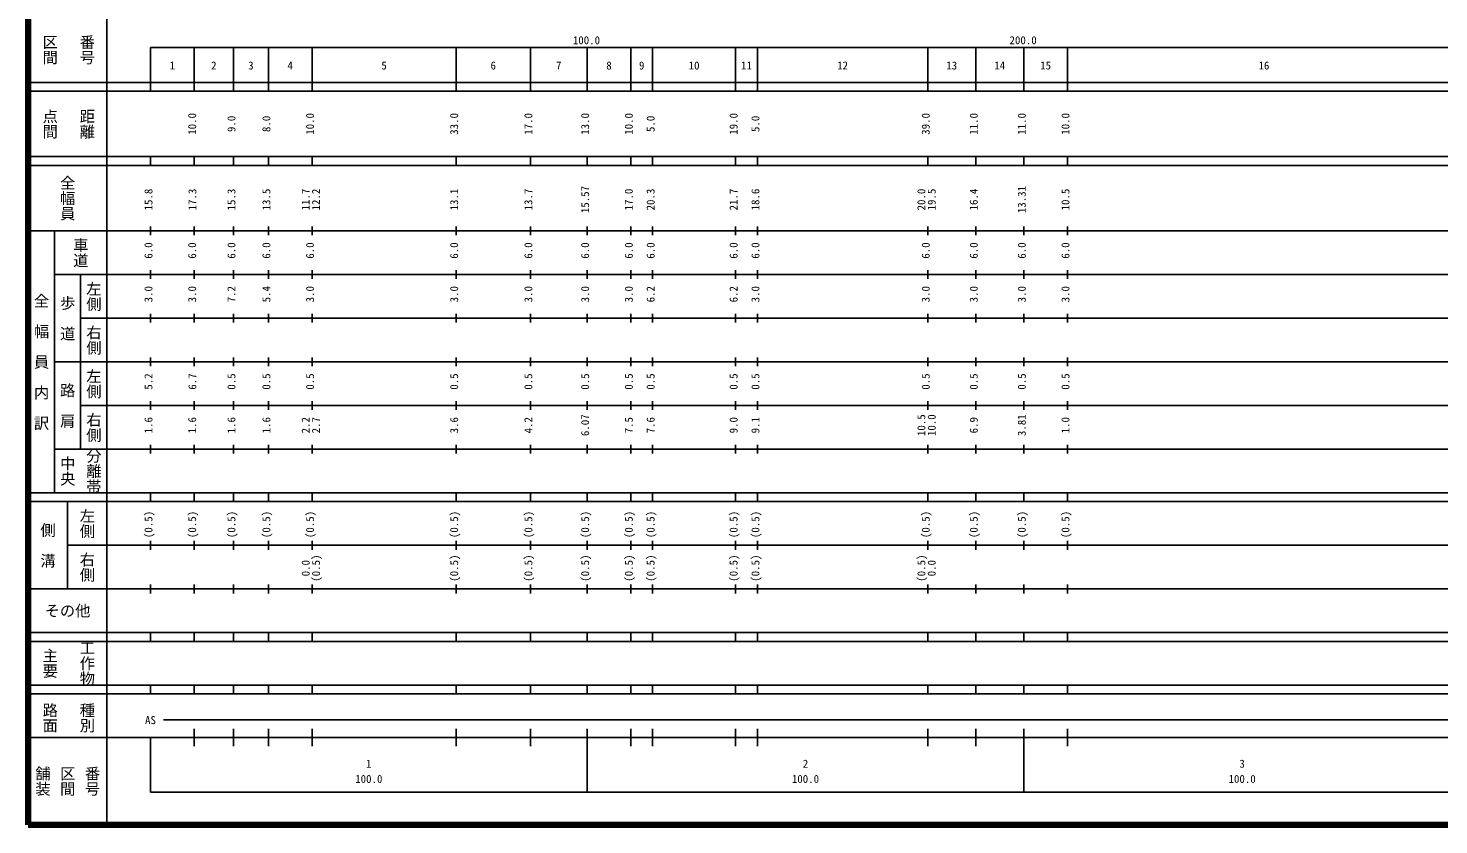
# Model space of a CAD drawing. Units: millimetres on the paper, enlarged 1000 times. Extents: x 40000 to 680000, y 20000 to 380000.
# Drawn here: x 40000 to 363040, y 20000 to 202409 of the extents above; entities that cross this region are included whole.
import ezdxf
from ezdxf.enums import TextEntityAlignment as Align

# ---------------------------------------------------------------- set-up
doc = ezdxf.new("R2010")
doc.units = ezdxf.units.MM
doc.header["$LTSCALE"] = 1000
doc.layers.add('M-TTL', color=2, linetype='Continuous', lineweight=140)
doc.layers.add('M-TTL-BAND', color=7, linetype='Continuous', lineweight=25)
doc.styles.add('@ＭＳ ゴシック', font='')
doc.styles.add('ＭＳ ゴシック', font='')
doc.styles.get('@ＭＳ ゴシック').set_extended_font_data('@MS Gothic')
doc.styles.get('ＭＳ ゴシック').set_extended_font_data('MS Gothic')

msp = doc.modelspace()

# ---------------------------------------------------------------- linework, layer by layer
at = {"layer": 'M-TTL'}
for p, q in [((40000, 380000), (40000, 20000)), ((40000, 20000), (680000, 20000))]:
    msp.add_line(p, q, dxfattribs=at)
at = {"layer": 'M-TTL-BAND'}
for p, q in [((58000, 370000), (58000, 20000)), ((68000, 198000), (579000, 198000)), ((68000, 198000), (68000, 188000)), ((78000, 188000), (78000, 198000)), ((87000, 188000), (87000, 198000)), ((95000, 188000), (95000, 198000)), ((105000, 188000), (105000, 198000)), ((138000, 188000), (138000, 198000)), ((155000, 188000), (155000, 198000)), ((168000, 188000), (168000, 198000)), ((178000, 188000), (178000, 198000)), ((183000, 188000), (183000, 198000)), ((202000, 188000), (202000, 198000)), ((207000, 188000), (207000, 198000)), ((246000, 188000), (246000, 198000)), ((257000, 188000), (257000, 198000)), ((268000, 188000), (268000, 198000)), ((278000, 188000), (278000, 198000)), ((40000, 190000), (579000, 190000)), ((40000, 188000), (579000, 188000)), ((40000, 173000), (579000, 173000)), ((68000, 171000), (68000, 173000)), ((78000, 171000), (78000, 173000)), ((87000, 171000), (87000, 173000)), ((95000, 171000), (95000, 173000)), ((105000, 171000), (105000, 173000)), ((138000, 171000), (138000, 173000)), ((155000, 171000), (155000, 173000)), ((168000, 171000), (168000, 173000)), ((178000, 171000), (178000, 173000)), ((183000, 171000), (183000, 173000)), ((202000, 171000), (202000, 173000)), ((207000, 171000), (207000, 173000)), ((246000, 171000), (246000, 173000)), ((257000, 171000), (257000, 173000)), ((268000, 171000), (268000, 173000)), ((278000, 171000), (278000, 173000)), ((40000, 171000), (579000, 171000)), ((40000, 156000), (579000, 156000)), ((46000, 96000), (46000, 156000)), ((68000, 155000), (68000, 157000)), ((78000, 155000), (78000, 157000)), ((87000, 155000), (87000, 157000)), ((95000, 155000), (95000, 157000)), ((105000, 155000), (105000, 157000)), ((138000, 155000), (138000, 157000)), ((155000, 155000), (155000, 157000)), ((168000, 155000), (168000, 157000)), ((178000, 155000), (178000, 157000)), ((183000, 155000), (183000, 157000)), ((202000, 155000), (202000, 157000)), ((207000, 155000), (207000, 157000)), ((246000, 155000), (246000, 157000)), ((257000, 155000), (257000, 157000)), ((268000, 155000), (268000, 157000)), ((278000, 155000), (278000, 157000)), ((46000, 146000), (579000, 146000)), ((52000, 146000), (52000, 106000)), ((68000, 145000), (68000, 147000)), ((78000, 145000), (78000, 147000)), ((87000, 145000), (87000, 147000)), ((95000, 145000), (95000, 147000)), ((105000, 145000), (105000, 147000)), ((138000, 145000), (138000, 147000)), ((155000, 145000), (155000, 147000)), ((168000, 145000), (168000, 147000)), ((178000, 145000), (178000, 147000)), ((183000, 145000), (183000, 147000)), ((202000, 145000), (202000, 147000)), ((207000, 145000), (207000, 147000)), ((246000, 145000), (246000, 147000)), ((257000, 145000), (257000, 147000)), ((268000, 145000), (268000, 147000)), ((278000, 145000), (278000, 147000)), ((52000, 136000), (579000, 136000)), ((68000, 135000), (68000, 137000)), ((78000, 135000), (78000, 137000)), ((87000, 135000), (87000, 137000)), ((95000, 135000), (95000, 137000)), ((105000, 135000), (105000, 137000)), ((138000, 135000), (138000, 137000)), ((155000, 135000), (155000, 137000)), ((168000, 135000), (168000, 137000)), ((178000, 135000), (178000, 137000)), ((183000, 135000), (183000, 137000)), ((202000, 135000), (202000, 137000)), ((207000, 135000), (207000, 137000)), ((246000, 135000), (246000, 137000)), ((257000, 135000), (257000, 137000)), ((268000, 135000), (268000, 137000)), ((278000, 135000), (278000, 137000)), ((46000, 126000), (579000, 126000)), ((68000, 125000), (68000, 127000)), ((78000, 125000), (78000, 127000)), ((87000, 125000), (87000, 127000)), ((95000, 125000), (95000, 127000)), ((105000, 125000), (105000, 127000)), ((138000, 125000), (138000, 127000)), ((155000, 125000), (155000, 127000)), ((168000, 125000), (168000, 127000)), ((178000, 125000), (178000, 127000)), ((183000, 125000), (183000, 127000)), ((202000, 125000), (202000, 127000)), ((207000, 125000), (207000, 127000)), ((246000, 125000), (246000, 127000)), ((257000, 125000), (257000, 127000)), ((268000, 125000), (268000, 127000)), ((278000, 125000), (278000, 127000)), ((68000, 115000), (68000, 117000)), ((78000, 115000), (78000, 117000)), ((87000, 115000), (87000, 117000)), ((95000, 115000), (95000, 117000)), ((105000, 115000), (105000, 117000)), ((138000, 115000), (138000, 117000)), ((155000, 115000), (155000, 117000)), ((168000, 115000), (168000, 117000)), ((178000, 115000), (178000, 117000)), ((183000, 115000), (183000, 117000)), ((202000, 115000), (202000, 117000)), ((207000, 115000), (207000, 117000)), ((246000, 115000), (246000, 117000)), ((257000, 115000), (257000, 117000)), ((268000, 115000), (268000, 117000)), ((278000, 115000), (278000, 117000)), ((52000, 116000), (579000, 116000)), ((68000, 105000), (68000, 107000)), ((78000, 105000), (78000, 107000)), ((87000, 105000), (87000, 107000)), ((95000, 105000), (95000, 107000)), ((105000, 105000), (105000, 107000)), ((138000, 105000), (138000, 107000)), ((155000, 105000), (155000, 107000)), ((168000, 105000), (168000, 107000)), ((178000, 105000), (178000, 107000)), ((183000, 105000), (183000, 107000)), ((202000, 105000), (202000, 107000)), ((207000, 105000), (207000, 107000)), ((246000, 105000), (246000, 107000)), ((257000, 105000), (257000, 107000)), ((268000, 105000), (268000, 107000)), ((278000, 105000), (278000, 107000)), ((46000, 106000), (579000, 106000)), ((40000, 96000), (579000, 96000)), ((40000, 94000), (579000, 94000)), ((49000, 94000), (49000, 74000)), ((68000, 94000), (68000, 96000)), ((78000, 94000), (78000, 96000)), ((87000, 94000), (87000, 96000)), ((95000, 94000), (95000, 96000)), ((105000, 94000), (105000, 96000)), ((138000, 94000), (138000, 96000)), ((155000, 94000), (155000, 96000)), ((168000, 94000), (168000, 96000)), ((178000, 94000), (178000, 96000)), ((183000, 94000), (183000, 96000)), ((202000, 94000), (202000, 96000)), ((207000, 94000), (207000, 96000)), ((246000, 94000), (246000, 96000)), ((257000, 94000), (257000, 96000)), ((268000, 94000), (268000, 96000)), ((278000, 94000), (278000, 96000)), ((49000, 84000), (579000, 84000)), ((68000, 83000), (68000, 85000)), ((78000, 83000), (78000, 85000)), ((87000, 83000), (87000, 85000)), ((95000, 83000), (95000, 85000)), ((105000, 83000), (105000, 85000)), ((138000, 83000), (138000, 85000)), ((155000, 83000), (155000, 85000)), ((168000, 83000), (168000, 85000)), ((178000, 83000), (178000, 85000)), ((183000, 83000), (183000, 85000)), ((202000, 83000), (202000, 85000)), ((207000, 83000), (207000, 85000)), ((246000, 83000), (246000, 85000)), ((257000, 83000), (257000, 85000)), ((268000, 83000), (268000, 85000)), ((278000, 83000), (278000, 85000)), ((68000, 73000), (68000, 75000)), ((78000, 73000), (78000, 75000)), ((87000, 73000), (87000, 75000)), ((95000, 73000), (95000, 75000)), ((105000, 73000), (105000, 75000)), ((138000, 73000), (138000, 75000)), ((155000, 73000), (155000, 75000)), ((168000, 73000), (168000, 75000)), ((178000, 73000), (178000, 75000)), ((183000, 73000), (183000, 75000)), ((202000, 73000), (202000, 75000)), ((207000, 73000), (207000, 75000)), ((246000, 73000), (246000, 75000)), ((257000, 73000), (257000, 75000)), ((268000, 73000), (268000, 75000)), ((278000, 73000), (278000, 75000)), ((40000, 74000), (579000, 74000)), ((40000, 64000), (579000, 64000)), ((40000, 62000), (579000, 62000)), ((68000, 62000), (68000, 64000)), ((78000, 62000), (78000, 64000)), ((87000, 62000), (87000, 64000)), ((95000, 62000), (95000, 64000)), ((105000, 62000), (105000, 64000)), ((138000, 62000), (138000, 64000)), ((155000, 62000), (155000, 64000)), ((168000, 62000), (168000, 64000)), ((178000, 62000), (178000, 64000)), ((183000, 62000), (183000, 64000)), ((202000, 62000), (202000, 64000)), ((207000, 62000), (207000, 64000)), ((246000, 62000), (246000, 64000)), ((257000, 62000), (257000, 64000)), ((268000, 62000), (268000, 64000)), ((278000, 62000), (278000, 64000)), ((40000, 52000), (579000, 52000)), ((68000, 50000), (68000, 52000)), ((78000, 50000), (78000, 52000)), ((87000, 50000), (87000, 52000)), ((95000, 50000), (95000, 52000)), ((105000, 50000), (105000, 52000)), ((138000, 50000), (138000, 52000)), ((155000, 50000), (155000, 52000)), ((168000, 50000), (168000, 52000)), ((178000, 50000), (178000, 52000)), ((183000, 50000), (183000, 52000)), ((202000, 50000), (202000, 52000)), ((207000, 50000), (207000, 52000)), ((246000, 50000), (246000, 52000)), ((257000, 50000), (257000, 52000)), ((268000, 50000), (268000, 52000)), ((278000, 50000), (278000, 52000)), ((40000, 50000), (579000, 50000)), ((71000, 44000), (565000, 44000)), ((78000, 38000), (78000, 42000)), ((87000, 38000), (87000, 42000)), ((95000, 38000), (95000, 42000)), ((105000, 38000), (105000, 42000)), ((138000, 38000), (138000, 42000)), ((155000, 38000), (155000, 42000)), ((168000, 27500), (168000, 42000)), ((178000, 38000), (178000, 42000)), ((183000, 38000), (183000, 42000)), ((202000, 38000), (202000, 42000)), ((207000, 38000), (207000, 42000)), ((246000, 38000), (246000, 42000)), ((257000, 38000), (257000, 42000)), ((268000, 27500), (268000, 42000)), ((278000, 38000), (278000, 42000)), ((40000, 40000), (579000, 40000)), ((68000, 40000), (68000, 27500)), ((68000, 27500), (579000, 27500))]:
    msp.add_line(p, q, dxfattribs=at)

# ---------------------------------------------------------------- texts
at = {"layer": 'M-TTL-BAND', "style": '@ＭＳ ゴシック'}
for s, p in [('区間', (45000, 197500)), ('番号', (53500, 197500)), ('点間', (45000, 180500)), ('距離', (53500, 180500)), ('全幅員', (49000, 163500)), ('車道', (52000, 151000)), ('左側', (55000, 141000)), ('全\u3000幅\u3000員\u3000内\u3000訳', (43000, 126000)), ('歩\u3000道', (49000, 136000)), ('右側', (55000, 131000)), ('左側', (55000, 121000)), ('路\u3000肩', (49000, 116000)), ('右側', (55000, 111000)), ('中央', (49000, 101000)), ('分離帯', (55000, 101000)), ('左側', (53500, 89000)), ('側\u3000溝', (44500, 84000)), ('右側', (53500, 79000)), ('工作物', (53500, 57000)), ('主要', (45000, 57000)), ('路面', (45000, 44500)), ('種別', (53500, 44500)), ('舗装', (43333, 30000)), ('区間', (49000, 30000)), ('番号', (54667, 30000))]:
    msp.add_text(s, height=2566, rotation=270, dxfattribs=at).set_placement(p, align=Align.MIDDLE_CENTER)
at = {"layer": 'M-TTL-BAND', "style": 'ＭＳ ゴシック'}
for s, p in [('100.0', (167844, 198195)), ('200.0', (267844, 198195)), ('1', (73000, 192405)), ('2', (82500, 192405)), ('3', (91000, 192405)), ('4', (100000, 192405)), ('5', (121500, 192405)), ('6', (146500, 192405)), ('7', (161500, 192405)), ('8', (173000, 192405)), ('9', (180500, 192405)), ('10', (192500, 192405)), ('11', (204500, 192405)), ('12', (226500, 192405)), ('13', (251500, 192405)), ('14', (262500, 192405)), ('15', (273000, 192405)), ('16', (323000, 192405)), ('AS', (68000, 42500)), ('1', (118000, 32523)), ('2', (218000, 32523)), ('3', (318000, 32523)), ('100.0', (118000, 29033)), ('100.0', (218000, 29033)), ('100.0', (318000, 29033))]:
    msp.add_text(s, height=1833, dxfattribs=at).set_placement(p, align=Align.BOTTOM_CENTER)
for s, p in [('10.0', (79000, 180500)), ('9.0', (88000, 180500)), ('8.0', (96000, 180500)), ('10.0', (106000, 180500)), ('33.0', (139000, 180500)), ('17.0', (156000, 180500)), ('13.0', (169000, 180500)), ('10.0', (179000, 180500)), ('5.0', (184000, 180500)), ('19.0', (203000, 180500)), ('5.0', (208000, 180500)), ('39.0', (247000, 180500)), ('11.0', (258000, 180500)), ('11.0', (269000, 180500)), ('10.0', (279000, 180500)), ('15.8', (69000, 163174)), ('17.3', (79058, 163174)), ('15.3', (88000, 163174)), ('13.5', (96000, 163174)), ('11.7', (105000, 163174)), ('12.2', (107370, 163174)), ('13.1', (139000, 163174)), ('13.7', (156000, 163174)), ('15.57', (169000, 163174)), ('17.0', (179000, 163174)), ('20.3', (184000, 163174)), ('21.7', (203000, 163174)), ('18.6', (208000, 163174)), ('20.0', (246000, 163174)), ('19.5', (248370, 163174)), ('16.4', (258000, 163174)), ('13.31', (269000, 163174)), ('10.5', (279000, 163174)), ('6.0', (69000, 151500)), ('6.0', (79000, 151500)), ('6.0', (88000, 151500)), ('6.0', (96000, 151500)), ('6.0', (106000, 151500)), ('6.0', (139000, 151500)), ('6.0', (156000, 151500)), ('6.0', (169000, 151500)), ('6.0', (179000, 151500)), ('6.0', (184000, 151500)), ('6.0', (203000, 151500)), ('6.0', (208000, 151500)), ('6.0', (247000, 151500)), ('6.0', (258000, 151500)), ('6.0', (269000, 151500)), ('6.0', (279000, 151500)), ('3.0', (69000, 141500)), ('3.0', (79000, 141500)), ('7.2', (88000, 141500)), ('5.4', (96000, 141500)), ('3.0', (106000, 141500)), ('3.0', (139000, 141500)), ('3.0', (156000, 141500)), ('3.0', (169000, 141500)), ('3.0', (179000, 141500)), ('6.2', (184000, 141500)), ('6.2', (203000, 141500)), ('3.0', (208000, 141500)), ('3.0', (247000, 141500)), ('3.0', (258000, 141500)), ('3.0', (269000, 141500)), ('3.0', (279000, 141500)), ('5.2', (69000, 121500)), ('6.7', (79058, 121500)), ('0.5', (88000, 121500)), ('0.5', (96000, 121500)), ('0.5', (106000, 121500)), ('0.5', (139000, 121500)), ('0.5', (156000, 121500)), ('0.5', (169000, 121500)), ('0.5', (179000, 121500)), ('0.5', (184000, 121500)), ('0.5', (203000, 121500)), ('0.5', (208000, 121500)), ('0.5', (247000, 121500)), ('0.5', (258000, 121500)), ('0.5', (269000, 121500)), ('0.5', (279000, 121500)), ('1.6', (69000, 111500)), ('1.6', (79000, 111500)), ('1.6', (88000, 111500)), ('1.6', (96000, 111500)), ('2.2', (105000, 111500)), ('2.7', (107370, 111500)), ('3.6', (139000, 111500)), ('4.2', (156000, 111500)), ('6.07', (169000, 111500)), ('7.5', (179000, 111500)), ('7.6', (184000, 111500)), ('9.0', (203000, 111500)), ('9.1', (208000, 111500)), ('10.5', (246000, 111500)), ('10.0', (248370, 111500)), ('6.9', (258000, 111500)), ('3.81', (269000, 111500)), ('1.0', (279000, 111500)), ('(0.5)', (69000, 88764)), ('(0.5)', (79000, 88764)), ('(0.5)', (88000, 88764)), ('(0.5)', (96000, 88764)), ('(0.5)', (106000, 88764)), ('(0.5)', (139000, 88764)), ('(0.5)', (156000, 88764)), ('(0.5)', (169000, 88764)), ('(0.5)', (179000, 88764)), ('(0.5)', (184000, 88764)), ('(0.5)', (203000, 88764)), ('(0.5)', (208000, 88764)), ('(0.5)', (247000, 88764)), ('(0.5)', (258000, 88764)), ('(0.5)', (269000, 88764)), ('(0.5)', (279000, 88764)), ('(0.5)', (107370, 78764)), ('(0.5)', (139000, 78764)), ('(0.5)', (156000, 78764)), ('(0.5)', (169000, 78764)), ('(0.5)', (179000, 78764)), ('(0.5)', (184000, 78764)), ('(0.5)', (203000, 78764)), ('(0.5)', (208000, 78764)), ('(0.5)', (246000, 78764)), ('0.0', (105000, 78764)), ('0.0', (248370, 78764))]:
    msp.add_text(s, height=1833, rotation=90, dxfattribs=at).set_placement(p, align=Align.BOTTOM_CENTER)
msp.add_text('その他', height=2566, dxfattribs=at).set_placement((49000, 69000), align=Align.MIDDLE_CENTER)

doc.saveas('drawing.dxf')
